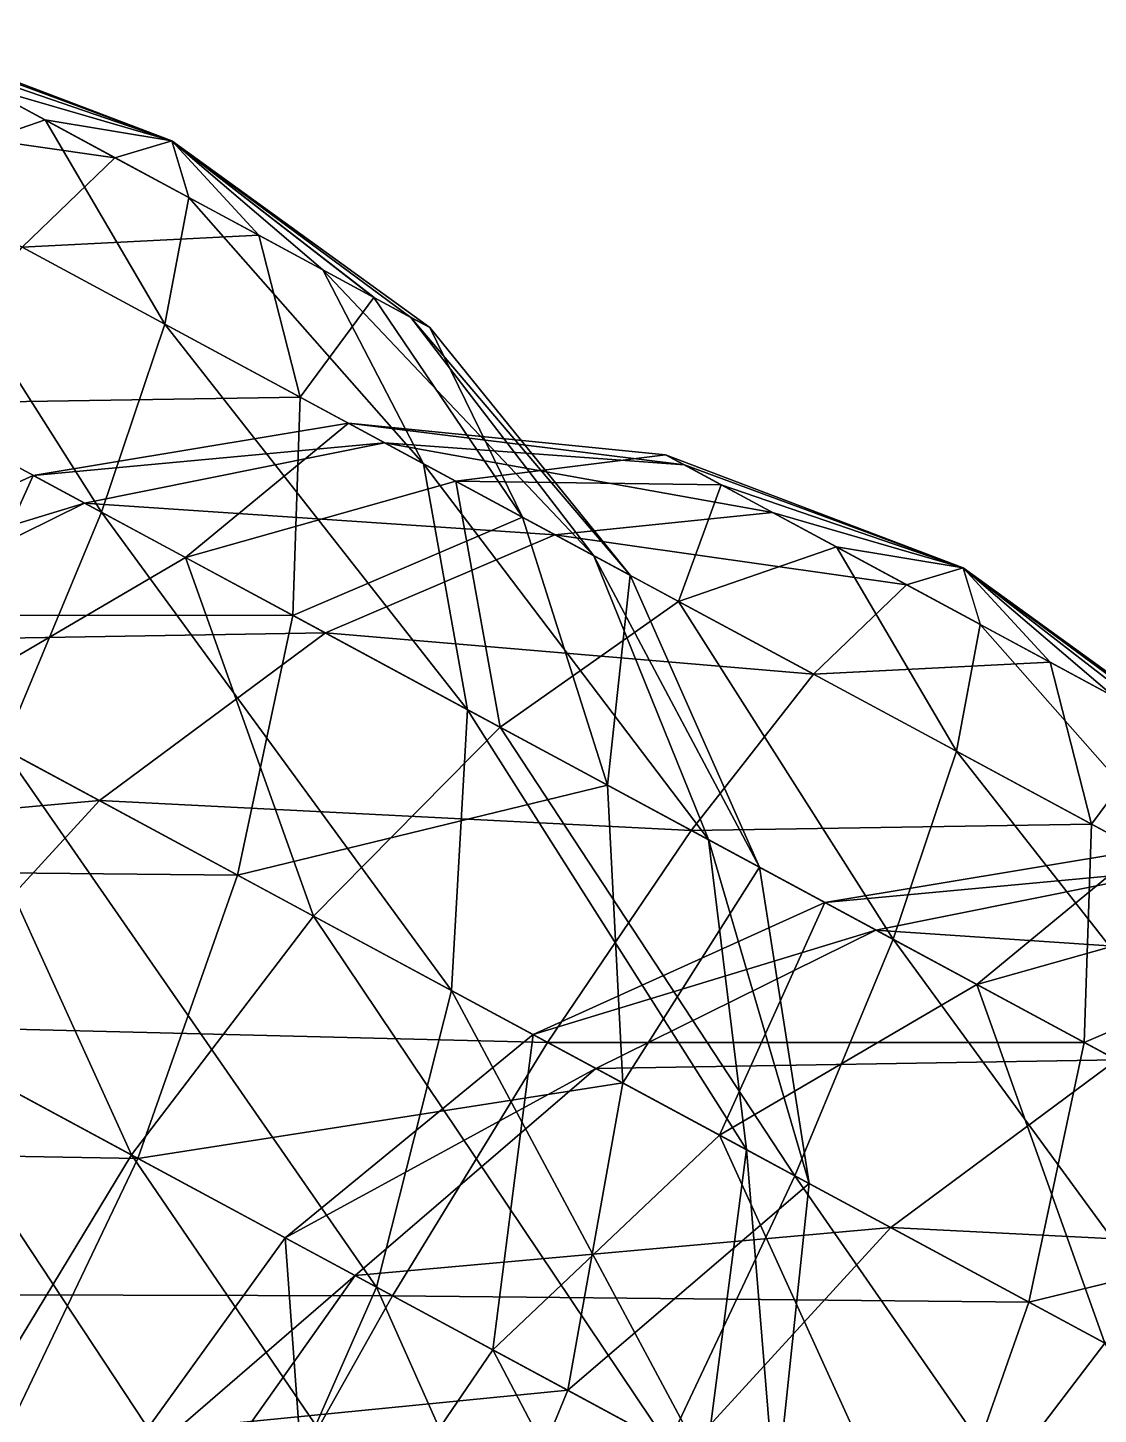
# Model space of a CAD drawing. Header units: metres. Extents: x -386 to 289, y -317 to 299.
# Drawn here: x -18.59 to 7.52, y 44.37 to 78.18 of the extents above; entities that cross this region are included whole.
import ezdxf

# ---------------------------------------------------------------- set-up
doc = ezdxf.new("R2010")
doc.units = ezdxf.units.M

msp = doc.modelspace()

# ---------------------------------------------------------------- linework, layer by layer
for points in [[(-15.071985, 75.42346, -378.12753), (-21.873974, 77.932076, -381.0895), (-22.33108, 78.17872, -377.10397), (-22.33098, 78.17882, -377.10388)], [(-15.071985, 75.42346, -378.12753), (-22.33108, 78.17872, -377.10397), (-20.97318, 77.44603, -373.3927), (-20.973082, 77.44613, -373.3926)], [(-15.071985, 75.42346, -378.12753), (-19.724348, 76.7722, -384.2814), (-21.873974, 77.932076, -381.0895), (-21.873875, 77.932175, -381.08942)], [(-20.97318, 77.44603, -373.3927), (-22.016363, 74.603455, -364.26184), (-18.164127, 75.93035, -370.9501), (-18.164028, 75.93045, -370.95)], [(-15.071985, 75.42346, -378.12753), (-20.97318, 77.44603, -373.3927), (-18.164127, 75.93035, -370.9501), (-18.164028, 75.93045, -370.95)], [(-16.458189, 75.00987, -385.82434), (-25.03048, 76.22978, -390.01587), (-19.724348, 76.7722, -384.2814), (-19.724249, 76.7723, -384.2813)], [(-15.071985, 75.42346, -378.12753), (-16.458189, 75.00987, -385.82434), (-19.724348, 76.7722, -384.2814), (-19.724249, 76.7723, -384.2813)], [(-19.724348, 76.7722, -384.2814), (-19.724348, 76.7722, -384.2814), (-16.458189, 75.00987, -385.82434), (-16.45809, 75.00997, -385.82425)], [(-16.458189, 75.00987, -385.82434), (-18.720745, 72.82523, -392.99664), (-25.03048, 76.22978, -390.01587), (-25.03038, 76.22988, -390.01578)], [(-18.164127, 75.93035, -370.9501), (-22.016363, 74.603455, -364.26184), (-15.240347, 70.94731, -363.25842), (-15.240247, 70.94741, -363.25833)], [(-18.164127, 75.93035, -370.9501), (-15.240347, 70.94731, -363.25842), (-14.656602, 74.037796, -370.43073), (-14.656502, 74.037895, -370.43063)], [(-15.071985, 75.42346, -378.12753), (-18.164127, 75.93035, -370.9501), (-14.656602, 74.037796, -370.43073), (-14.656502, 74.037895, -370.43063)], [(-15.071985, 75.42346, -378.12753), (-12.9506645, 73.11732, -385.30493), (-16.458189, 75.00987, -385.82434), (-16.45809, 75.00997, -385.82425)], [(-15.071985, 75.42346, -378.12753), (-14.656602, 74.037796, -370.43073), (-11.390444, 72.27547, -371.97366), (-11.390344, 72.275566, -371.97357)], [(-15.071985, 75.42346, -378.12753), (-11.390444, 72.27547, -371.97366), (-9.240818, 71.11559, -375.16556), (-9.240718, 71.11569, -375.16547)], [(-15.071985, 75.42346, -378.12753), (-9.240818, 71.11559, -375.16556), (-8.783714, 70.86895, -379.1511), (-8.783614, 70.86905, -379.151)], [(-15.071985, 75.42346, -378.12753), (-8.783714, 70.86895, -379.1511), (-10.141611, 71.60164, -382.86237), (-10.141511, 71.60174, -382.86227)], [(-15.071985, 75.42346, -378.12753), (-10.141611, 71.60164, -382.86237), (-12.9506645, 73.11732, -385.30493), (-12.950564, 73.11742, -385.30484)], [(-12.9506645, 73.11732, -385.30493), (-18.720745, 72.82523, -392.99664), (-16.458189, 75.00987, -385.82434), (-16.45809, 75.00997, -385.82425)], [(-22.016363, 74.603455, -364.26184), (-26.366169, 71.53319, -358.5185), (-16.78344, 66.36263, -357.09946), (-16.78334, 66.36273, -357.09937)], [(-22.016363, 74.603455, -364.26184), (-16.78344, 66.36263, -357.09946), (-15.240347, 70.94731, -363.25842), (-15.240247, 70.94741, -363.25833)], [(-14.656602, 74.037796, -370.43073), (-15.240347, 70.94731, -363.25842), (-8.930614, 67.54277, -366.2392), (-8.930514, 67.54287, -366.2391)], [(-14.656602, 74.037796, -370.43073), (-8.930614, 67.54277, -366.2392), (-11.390444, 72.27547, -371.97366), (-11.390344, 72.275566, -371.97357)], [(-12.9506645, 73.11732, -385.30493), (-11.944729, 69.1691, -391.99323), (-18.720745, 72.82523, -392.99664), (-18.720646, 72.82533, -392.99655)], [(-10.141611, 71.60164, -382.86237), (-11.944729, 69.1691, -391.99323), (-12.9506645, 73.11732, -385.30493), (-12.950564, 73.11742, -385.30484)], [(-11.944729, 69.1691, -391.99323), (-21.705463, 69.01841, -399.1556), (-18.720745, 72.82523, -392.99664), (-18.720646, 72.82533, -392.99655)], [(-11.390444, 72.27547, -371.97366), (-8.930614, 67.54277, -366.2392), (-4.7778587, 65.30206, -372.40543), (-4.7777586, 65.30216, -372.40533)], [(-11.390444, 72.27547, -371.97366), (-4.7778587, 65.30206, -372.40543), (-9.240818, 71.11559, -375.16556), (-9.240718, 71.11569, -375.16547)], [(-26.366169, 71.53319, -358.5185), (-19.180717, 60.596184, -352.3735), (-16.78344, 66.36263, -357.09946), (-16.78334, 66.36273, -357.09937)], [(-10.141611, 71.60164, -382.86237), (-6.518059, 66.24102, -387.27454), (-11.944729, 69.1691, -391.99323), (-11.944629, 69.1692, -391.99313)], [(-8.783714, 70.86895, -379.1511), (-6.518059, 66.24102, -387.27454), (-10.141611, 71.60164, -382.86237), (-10.141511, 71.60174, -382.86227)], [(-9.240818, 71.11559, -375.16556), (-4.7778587, 65.30206, -372.40543), (-3.8947983, 64.825584, -380.1049), (-3.8946984, 64.82568, -380.1048)], [(-9.240818, 71.11559, -375.16556), (-3.8947983, 64.825584, -380.1049), (-8.783714, 70.86895, -379.1511), (-8.783614, 70.86905, -379.151)], [(-15.240347, 70.94731, -363.25842), (-16.78344, 66.36263, -357.09946), (-7.8601284, 61.547874, -361.31488), (-7.8600283, 61.547974, -361.3148)], [(-15.240347, 70.94731, -363.25842), (-7.8601284, 61.547874, -361.31488), (-8.930614, 67.54277, -366.2392), (-8.930514, 67.54287, -366.2391)], [(-8.783714, 70.86895, -379.1511), (-3.8947983, 64.825584, -380.1049), (-6.518059, 66.24102, -387.27454), (-6.5179586, 66.24112, -387.27444)], [(-12.122734, 63.847847, -397.73657), (-25.208942, 63.84884, -403.88156), (-21.705463, 69.01841, -399.1556), (-21.705364, 69.01851, -399.15552)], [(-11.944729, 69.1691, -391.99323), (-12.122734, 63.847847, -397.73657), (-21.705463, 69.01841, -399.1556), (-21.705364, 69.01851, -399.15552)], [(-6.518059, 66.24102, -387.27454), (-12.122734, 63.847847, -397.73657), (-11.944729, 69.1691, -391.99323), (-11.944629, 69.1692, -391.99313)], [(-9.882776, 68.05652, -552.13226), (-18.450031, 67.26187, -543.6138), (-10.765834, 68.53299, -544.4328), (-10.765734, 68.53309, -544.4327)], [(-10.765834, 68.53299, -544.4328), (-18.450031, 67.26187, -543.6138), (-14.740184, 65.26015, -533.47437), (-14.740084, 65.26025, -533.47424)], [(-10.765834, 68.53299, -544.4328), (-14.740184, 65.26015, -533.47437), (-8.142575, 67.11755, -537.2632), (-8.142475, 67.11765, -537.26306)], [(-2.573514, 67.518105, -549.37213), (-9.882776, 68.05652, -552.13226), (-10.765834, 68.53299, -544.4328), (-10.765734, 68.53309, -544.4327)], [(-2.573514, 67.518105, -549.37213), (-10.765834, 68.53299, -544.4328), (-3.0306182, 67.76475, -545.3866), (-3.0305183, 67.76485, -545.3865)], [(-3.0306182, 67.76475, -545.3866), (-10.765834, 68.53299, -544.4328), (-8.142575, 67.11755, -537.2632), (-8.142475, 67.11765, -537.26306)], [(-9.882776, 68.05652, -552.13226), (-17.201199, 66.588036, -554.50244), (-18.450031, 67.26187, -543.6138), (-18.449932, 67.26197, -543.61365)], [(-5.7300177, 65.81581, -558.2985), (-17.201199, 66.588036, -554.50244), (-9.882776, 68.05652, -552.13226), (-9.882676, 68.05662, -552.13214)], [(-0.42388725, 66.35823, -552.564), (-5.7300177, 65.81581, -558.2985), (-9.882776, 68.05652, -552.13226), (-9.882676, 68.05662, -552.13214)], [(-0.42388725, 66.35823, -552.564), (-9.882776, 68.05652, -552.13226), (-2.573514, 67.518105, -549.37213), (-2.573414, 67.5182, -549.372)], [(-3.0306182, 67.76475, -545.3866), (-8.142575, 67.11755, -537.2632), (-1.67272, 67.03206, -541.6753), (-1.6726199, 67.03216, -541.6752)], [(4.2284756, 65.00949, -546.41016), (-2.573514, 67.518105, -549.37213), (-3.0306182, 67.76475, -545.3866), (-3.0305183, 67.76485, -545.3865)], [(4.2284756, 65.00949, -546.41016), (-3.0306182, 67.76475, -545.3866), (-1.67272, 67.03206, -541.6753), (-1.6726199, 67.03216, -541.6752)], [(-8.930614, 67.54277, -366.2392), (-7.8601284, 61.547874, -361.31488), (-1.9872456, 58.379036, -370.03525), (-1.9871455, 58.379135, -370.03516)], [(-8.930614, 67.54277, -366.2392), (-1.9872456, 58.379036, -370.03525), (-4.7778587, 65.30206, -372.40543), (-4.7777586, 65.30216, -372.40533)], [(4.2284756, 65.00949, -546.41016), (-0.42388725, 66.35823, -552.564), (-2.573514, 67.518105, -549.37213), (-2.573414, 67.5182, -549.372)], [(-17.201199, 66.588036, -554.50244), (-25.559547, 64.03801, -542.9853), (-18.450031, 67.26187, -543.6138), (-18.449932, 67.26197, -543.61365)], [(-18.450031, 67.26187, -543.6138), (-25.559547, 64.03801, -542.9853), (-21.015932, 61.586407, -530.5671), (-21.015833, 61.586506, -530.56696)], [(-18.450031, 67.26187, -543.6138), (-21.015932, 61.586407, -530.5671), (-14.740184, 65.26015, -533.47437), (-14.740084, 65.26025, -533.47424)], [(-8.142575, 67.11755, -537.2632), (-14.740184, 65.26015, -533.47437), (-7.065709, 61.11922, -526.8011), (-7.065609, 61.11932, -526.80096)], [(-8.142575, 67.11755, -537.2632), (-7.065709, 61.11922, -526.8011), (-2.7159023, 64.18948, -532.54443), (-2.7158024, 64.18958, -532.5443)], [(-1.67272, 67.03206, -541.6753), (-8.142575, 67.11755, -537.2632), (-2.7159023, 64.18948, -532.54443), (-2.7158024, 64.18958, -532.5443)], [(-1.67272, 67.03206, -541.6753), (-2.7159023, 64.18948, -532.54443), (1.1363344, 65.51638, -539.2327), (1.1364344, 65.51648, -539.2326)], [(4.2284756, 65.00949, -546.41016), (-1.67272, 67.03206, -541.6753), (1.1363344, 65.51638, -539.2327), (1.1364344, 65.51648, -539.2326)], [(-17.201199, 66.588036, -554.50244), (-24.030048, 63.212738, -556.32117), (-25.559547, 64.03801, -542.9853), (-25.559448, 64.03811, -542.98517)], [(-11.328313, 63.419197, -563.2228), (-24.030048, 63.212738, -556.32117), (-17.201199, 66.588036, -554.50244), (-17.2011, 66.588135, -554.5023)], [(-16.78344, 66.36263, -357.09946), (-19.180717, 60.596184, -352.3735), (-8.25194, 54.699333, -357.53632), (-8.25184, 54.699432, -357.53622)], [(-5.7300177, 65.81581, -558.2985), (-11.328313, 63.419197, -563.2228), (-17.201199, 66.588036, -554.50244), (-17.2011, 66.588135, -554.5023)], [(-16.78344, 66.36263, -357.09946), (-8.25194, 54.699333, -357.53632), (-7.8601284, 61.547874, -361.31488), (-7.8600283, 61.547974, -361.3148)], [(2.8422718, 64.5959, -554.107), (-5.7300177, 65.81581, -558.2985), (-0.42388725, 66.35823, -552.564), (-0.42378727, 66.35833, -552.5639)], [(4.2284756, 65.00949, -546.41016), (2.8422718, 64.5959, -554.107), (-0.42388725, 66.35823, -552.564), (-0.42378727, 66.35833, -552.5639)], [(-0.42388725, 66.35823, -552.564), (-0.42388725, 66.35823, -552.564), (2.8422718, 64.5959, -554.107), (2.8423717, 64.596, -554.1069)], [(-6.518059, 66.24102, -387.27454), (-4.4482594, 59.706924, -391.06332), (-12.122734, 63.847847, -397.73657), (-12.122634, 63.847946, -397.73648)], [(-3.8947983, 64.825584, -380.1049), (-4.4482594, 59.706924, -391.06332), (-6.518059, 66.24102, -387.27454), (-6.5179586, 66.24112, -387.27444)], [(0.5797157, 62.411263, -561.27924), (-11.328313, 63.419197, -563.2228), (-5.7300177, 65.81581, -558.2985), (-5.7299175, 65.81591, -558.2984)], [(2.8422718, 64.5959, -554.107), (0.5797157, 62.411263, -561.27924), (-5.7300177, 65.81581, -558.2985), (-5.7299175, 65.81591, -558.2984)], [(-5.7300177, 65.81581, -558.2985), (-5.7300177, 65.81581, -558.2985), (0.5797157, 62.411263, -561.27924), (0.57981575, 62.41136, -561.2791)], [(-4.7778587, 65.30206, -372.40543), (-1.9872456, 58.379036, -370.03525), (-0.73841476, 57.7052, -380.92395), (-0.73831475, 57.7053, -380.92386)], [(-4.7778587, 65.30206, -372.40543), (-0.73841476, 57.7052, -380.92395), (-3.8947983, 64.825584, -380.1049), (-3.8946984, 64.82568, -380.1048)], [(1.1363344, 65.51638, -539.2327), (-2.7159023, 64.18948, -532.54443), (4.060114, 60.53334, -531.5411), (4.060214, 60.53344, -531.54095)], [(1.1363344, 65.51638, -539.2327), (4.060114, 60.53334, -531.5411), (4.643859, 63.62382, -538.7133), (4.643959, 63.62392, -538.7132)], [(4.2284756, 65.00949, -546.41016), (1.1363344, 65.51638, -539.2327), (4.643859, 63.62382, -538.7133), (4.643959, 63.62392, -538.7132)], [(-14.740184, 65.26015, -533.47437), (-21.015932, 61.586407, -530.5671), (-11.616658, 56.51483, -522.39404), (-11.616558, 56.51493, -522.3939)], [(-14.740184, 65.26015, -533.47437), (-11.616658, 56.51483, -522.39404), (-7.065709, 61.11922, -526.8011), (-7.065609, 61.11932, -526.80096)], [(4.2284756, 65.00949, -546.41016), (6.3497963, 62.703346, -553.5876), (2.8422718, 64.5959, -554.107), (2.8423717, 64.596, -554.1069)], [(4.2284756, 65.00949, -546.41016), (4.643859, 63.62382, -538.7133), (7.910017, 61.861496, -540.2563), (7.910117, 61.861595, -540.25616)], [(4.2284756, 65.00949, -546.41016), (7.910017, 61.861496, -540.2563), (10.059643, 60.701622, -543.4482), (10.059743, 60.70172, -543.44806)], [(4.2284756, 65.00949, -546.41016), (10.059643, 60.701622, -543.4482), (10.5167465, 60.45498, -547.4337), (10.516847, 60.45508, -547.4336)], [(4.2284756, 65.00949, -546.41016), (10.5167465, 60.45498, -547.4337), (9.15885, 61.187664, -551.14496), (9.15895, 61.187763, -551.14484)], [(4.2284756, 65.00949, -546.41016), (9.15885, 61.187664, -551.14496), (6.3497963, 62.703346, -553.5876), (6.3498964, 62.703445, -553.58746)], [(-3.8947983, 64.825584, -380.1049), (-0.73841476, 57.7052, -380.92395), (-4.4482594, 59.706924, -391.06332), (-4.448159, 59.707024, -391.06323)], [(6.3497963, 62.703346, -553.5876), (0.5797157, 62.411263, -561.27924), (2.8422718, 64.5959, -554.107), (2.8423717, 64.596, -554.1069)], [(-2.7159023, 64.18948, -532.54443), (-7.065709, 61.11922, -526.8011), (2.5170221, 55.94866, -525.3821), (2.517122, 55.94876, -525.38196)], [(-2.7159023, 64.18948, -532.54443), (2.5170221, 55.94866, -525.3821), (4.060114, 60.53334, -531.5411), (4.060214, 60.53344, -531.54095)], [(-13.472543, 57.516216, -402.14362), (-28.992426, 57.668804, -406.85242), (-25.208942, 63.84884, -403.88156), (-25.208843, 63.848938, -403.88147)], [(-12.122734, 63.847847, -397.73657), (-13.472543, 57.516216, -402.14362), (-25.208942, 63.84884, -403.88156), (-25.208843, 63.848938, -403.88147)], [(-4.4482594, 59.706924, -391.06332), (-13.472543, 57.516216, -402.14362), (-12.122734, 63.847847, -397.73657), (-12.122634, 63.847946, -397.73648)], [(4.643859, 63.62382, -538.7133), (4.060114, 60.53334, -531.5411), (10.369846, 57.128796, -534.5218), (10.3699465, 57.128895, -534.52167)], [(4.643859, 63.62382, -538.7133), (10.369846, 57.128796, -534.5218), (7.910017, 61.861496, -540.2563), (7.910117, 61.861595, -540.25616)], [(-11.328313, 63.419197, -563.2228), (-16.837261, 59.33172, -567.00134), (-24.030048, 63.212738, -556.32117), (-24.02995, 63.212837, -556.32104)], [(-2.4050035, 58.60444, -567.43823), (-16.837261, 59.33172, -567.00134), (-11.328313, 63.419197, -563.2228), (-11.328213, 63.419296, -563.22266)], [(0.5797157, 62.411263, -561.27924), (-2.4050035, 58.60444, -567.43823), (-11.328313, 63.419197, -563.2228), (-11.328213, 63.419296, -563.22266)], [(-11.328313, 63.419197, -563.2228), (-11.328313, 63.419197, -563.2228), (-2.4050035, 58.60444, -567.43823), (-2.4049037, 58.604538, -567.4381)], [(-16.837261, 59.33172, -567.00134), (-29.903946, 58.16063, -557.4644), (-24.030048, 63.212738, -556.32117), (-24.02995, 63.212837, -556.32104)], [(6.3497963, 62.703346, -553.5876), (7.355732, 58.755123, -560.2759), (0.5797157, 62.411263, -561.27924), (0.57981575, 62.41136, -561.2791)], [(9.15885, 61.187664, -551.14496), (7.355732, 58.755123, -560.2759), (6.3497963, 62.703346, -553.5876), (6.3498964, 62.703445, -553.58746)], [(7.355732, 58.755123, -560.2759), (-2.4050035, 58.60444, -567.43823), (0.5797157, 62.411263, -561.27924), (0.57981575, 62.41136, -561.2791)], [(-21.015932, 61.586407, -530.5671), (-26.542137, 56.346695, -528.7395), (-16.058609, 50.69009, -519.6237), (-16.05851, 50.69019, -519.6236)], [(-21.015932, 61.586407, -530.5671), (-16.058609, 50.69009, -519.6237), (-11.616658, 56.51483, -522.39404), (-11.616558, 56.51493, -522.3939)], [(-7.8601284, 61.547874, -361.31488), (-8.25194, 54.699333, -357.53632), (-1.0591545, 50.818317, -368.21655), (-1.0590545, 50.818417, -368.21646)], [(-7.8601284, 61.547874, -361.31488), (-1.0591545, 50.818317, -368.21655), (-1.9872456, 58.379036, -370.03525), (-1.9871455, 58.379135, -370.03516)], [(-7.065709, 61.11922, -526.8011), (-11.616658, 56.51483, -522.39404), (0.11974335, 50.182213, -520.6561), (0.11984335, 50.182312, -520.656)], [(-7.065709, 61.11922, -526.8011), (0.11974335, 50.182213, -520.6561), (2.5170221, 55.94866, -525.3821), (2.517122, 55.94876, -525.38196)], [(9.15885, 61.187664, -551.14496), (12.782402, 55.82705, -555.5571), (7.355732, 58.755123, -560.2759), (7.355832, 58.755222, -560.27576)], [(-19.180717, 60.596184, -352.3735), (-22.268818, 54.040943, -349.40265), (-10.0793495, 47.46386, -355.16104), (-10.079249, 47.46396, -355.16095)], [(-19.180717, 60.596184, -352.3735), (-10.0793495, 47.46386, -355.16104), (-8.25194, 54.699333, -357.53632), (-8.25184, 54.699432, -357.53622)], [(4.060114, 60.53334, -531.5411), (2.5170221, 55.94866, -525.3821), (11.440332, 51.133904, -529.59753), (11.440433, 51.134003, -529.5974)], [(4.060114, 60.53334, -531.5411), (11.440332, 51.133904, -529.59753), (10.369846, 57.128796, -534.5218), (10.3699465, 57.128895, -534.52167)], [(-4.4482594, 59.706924, -391.06332), (-4.073271, 52.444645, -393.97058), (-13.472543, 57.516216, -402.14362), (-13.472443, 57.516315, -402.14352)], [(-0.73841476, 57.7052, -380.92395), (-4.073271, 52.444645, -393.97058), (-4.4482594, 59.706924, -391.06332), (-4.448159, 59.707024, -391.06323)], [(-16.837261, 59.33172, -567.00134), (-21.881433, 53.831917, -569.37665), (-29.903946, 58.16063, -557.4644), (-29.903847, 58.16073, -557.4643)], [(-5.9084826, 53.434868, -572.1642), (-21.881433, 53.831917, -569.37665), (-16.837261, 59.33172, -567.00134), (-16.837162, 59.331818, -567.0012)], [(-2.4050035, 58.60444, -567.43823), (-5.9084826, 53.434868, -572.1642), (-16.837261, 59.33172, -567.00134), (-16.837162, 59.331818, -567.0012)], [(-16.837261, 59.33172, -567.00134), (-16.837261, 59.33172, -567.00134), (-5.9084826, 53.434868, -572.1642), (-5.9083824, 53.434967, -572.16406)], [(7.1777267, 53.433876, -566.0192), (-5.9084826, 53.434868, -572.1642), (-2.4050035, 58.60444, -567.43823), (-2.4049037, 58.604538, -567.4381)], [(7.355732, 58.755123, -560.2759), (7.1777267, 53.433876, -566.0192), (-2.4050035, 58.60444, -567.43823), (-2.4049037, 58.604538, -567.4381)], [(12.782402, 55.82705, -555.5571), (7.1777267, 53.433876, -566.0192), (7.355732, 58.755123, -560.2759), (7.355832, 58.755222, -560.27576)], [(-1.9872456, 58.379036, -370.03525), (-1.0591545, 50.818317, -368.21655), (0.47034454, 49.993042, -381.55243), (0.47044453, 49.99314, -381.55234)], [(-1.9872456, 58.379036, -370.03525), (0.47034454, 49.993042, -381.55243), (-0.73841476, 57.7052, -380.92395), (-0.73831475, 57.7053, -380.92386)], [(9.417685, 57.642548, -720.41486), (0.85042953, 56.8479, -711.89636), (8.534627, 58.119022, -712.7154), (8.534727, 58.11912, -712.7153)], [(8.534627, 58.119022, -712.7154), (0.85042953, 56.8479, -711.89636), (4.560277, 54.846176, -701.75696), (4.560377, 54.846275, -701.75684)], [(8.534627, 58.119022, -712.7154), (4.560277, 54.846176, -701.75696), (11.157886, 56.703587, -705.5458), (11.157986, 56.703686, -705.54565)], [(-15.902174, 50.605686, -404.914), (-32.798077, 50.899483, -407.86572), (-28.992426, 57.668804, -406.85242), (-28.992327, 57.668903, -406.85233)], [(-13.472543, 57.516216, -402.14362), (-15.902174, 50.605686, -404.914), (-28.992426, 57.668804, -406.85242), (-28.992327, 57.668903, -406.85233)], [(-4.073271, 52.444645, -393.97058), (-15.902174, 50.605686, -404.914), (-13.472543, 57.516216, -402.14362), (-13.472443, 57.516315, -402.14352)], [(-0.73841476, 57.7052, -380.92395), (0.47034454, 49.993042, -381.55243), (-4.073271, 52.444645, -393.97058), (-4.0731707, 52.444744, -393.9705)], [(9.417685, 57.642548, -720.41486), (2.0992618, 56.174065, -722.78503), (0.85042953, 56.8479, -711.89636), (0.85052955, 56.848, -711.89624)], [(13.570443, 55.40184, -726.5811), (2.0992618, 56.174065, -722.78503), (9.417685, 57.642548, -720.41486), (9.417785, 57.642647, -720.41473)], [(2.0992618, 56.174065, -722.78503), (-6.2590866, 53.62404, -711.2679), (0.85042953, 56.8479, -711.89636), (0.85052955, 56.848, -711.89624)], [(0.85042953, 56.8479, -711.89636), (-6.2590866, 53.62404, -711.2679), (-1.7154713, 51.172436, -698.8497), (-1.7153713, 51.172535, -698.84955)], [(0.85042953, 56.8479, -711.89636), (-1.7154713, 51.172436, -698.8497), (4.560277, 54.846176, -701.75696), (4.560377, 54.846275, -701.75684)], [(-11.616658, 56.51483, -522.39404), (-16.058609, 50.69009, -519.6237), (-2.9683561, 43.626972, -517.68524), (-2.9682562, 43.62707, -517.6851)], [(-11.616658, 56.51483, -522.39404), (-2.9683561, 43.626972, -517.68524), (0.11974335, 50.182213, -520.6561), (0.11984335, 50.182312, -520.656)], [(11.157886, 56.703587, -705.5458), (4.560277, 54.846176, -701.75696), (12.234752, 50.70525, -695.0837), (12.234852, 50.70535, -695.08356)], [(-26.542137, 56.346695, -528.7395), (-20.088848, 44.04195, -518.6788), (-16.058609, 50.69009, -519.6237), (-16.05851, 50.69019, -519.6236)], [(2.0992618, 56.174065, -722.78503), (-4.7295866, 52.798767, -724.60376), (-6.2590866, 53.62404, -711.2679), (-6.2589865, 53.624138, -711.26776)], [(7.972148, 53.005226, -731.5054), (-4.7295866, 52.798767, -724.60376), (2.0992618, 56.174065, -722.78503), (2.0993617, 56.174164, -722.7849)], [(13.570443, 55.40184, -726.5811), (7.972148, 53.005226, -731.5054), (2.0992618, 56.174065, -722.78503), (2.0993617, 56.174164, -722.7849)], [(2.5170221, 55.94866, -525.3821), (0.11974335, 50.182213, -520.6561), (11.048521, 44.285362, -525.819), (11.048621, 44.28546, -525.81885)], [(2.5170221, 55.94866, -525.3821), (11.048521, 44.285362, -525.819), (11.440332, 51.133904, -529.59753), (11.440433, 51.134003, -529.5974)], [(12.782402, 55.82705, -555.5571), (14.852201, 49.292953, -559.34595), (7.1777267, 53.433876, -566.0192), (7.177827, 53.433975, -566.0191)], [(4.560277, 54.846176, -701.75696), (-1.7154713, 51.172436, -698.8497), (7.6838026, 46.10086, -690.67664), (7.6839027, 46.10096, -690.6765)], [(4.560277, 54.846176, -701.75696), (7.6838026, 46.10086, -690.67664), (12.234752, 50.70525, -695.0837), (12.234852, 50.70535, -695.08356)], [(-8.25194, 54.699333, -357.53632), (-10.0793495, 47.46386, -355.16104), (-2.0568428, 43.135147, -367.07327), (-2.056743, 43.135246, -367.07318)], [(-8.25194, 54.699333, -357.53632), (-2.0568428, 43.135147, -367.07327), (-1.0591545, 50.818317, -368.21655), (-1.0590545, 50.818417, -368.21646)], [(-9.691965, 47.254833, -575.1351), (-26.11708, 47.29461, -570.1868), (-21.881433, 53.831917, -569.37665), (-21.881334, 53.832016, -569.3765)], [(-22.268818, 54.040943, -349.40265), (-25.83728, 47.14364, -348.38934), (-13.217817, 40.334545, -354.35086), (-13.217717, 40.334644, -354.35077)], [(-22.268818, 54.040943, -349.40265), (-13.217817, 40.334545, -354.35086), (-10.0793495, 47.46386, -355.16104), (-10.079249, 47.46396, -355.16095)], [(-5.9084826, 53.434868, -572.1642), (-9.691965, 47.254833, -575.1351), (-21.881433, 53.831917, -569.37665), (-21.881334, 53.832016, -569.3765)], [(-21.881433, 53.831917, -569.37665), (-21.881433, 53.831917, -569.37665), (-9.691965, 47.254833, -575.1351), (-9.691865, 47.254932, -575.13495)], [(-4.7295866, 52.798767, -724.60376), (-12.309422, 48.667133, -710.8728), (-6.2590866, 53.62404, -711.2679), (-6.2589865, 53.624138, -711.26776)], [(-6.2590866, 53.62404, -711.2679), (-12.309422, 48.667133, -710.8728), (-7.2416763, 45.932724, -697.0221), (-7.241576, 45.932823, -697.022)], [(5.827918, 47.102245, -570.4263), (-9.691965, 47.254833, -575.1351), (-5.9084826, 53.434868, -572.1642), (-5.9083824, 53.434967, -572.16406)], [(-6.2590866, 53.62404, -711.2679), (-7.2416763, 45.932724, -697.0221), (-1.7154713, 51.172436, -698.8497), (-1.7153713, 51.172535, -698.84955)], [(7.1777267, 53.433876, -566.0192), (5.827918, 47.102245, -570.4263), (-5.9084826, 53.434868, -572.1642), (-5.9083824, 53.434967, -572.16406)], [(14.852201, 49.292953, -559.34595), (5.827918, 47.102245, -570.4263), (7.1777267, 53.433876, -566.0192), (7.177827, 53.433975, -566.0191)], [(-4.7295866, 52.798767, -724.60376), (-10.603485, 47.74666, -725.747), (-12.309422, 48.667133, -710.8728), (-12.309321, 48.667233, -710.8727)], [(2.4632006, 48.917747, -735.28394), (-10.603485, 47.74666, -725.747), (-4.7295866, 52.798767, -724.60376), (-4.7294865, 52.798866, -724.60364)], [(7.972148, 53.005226, -731.5054), (2.4632006, 48.917747, -735.28394), (-4.7295866, 52.798767, -724.60376), (-4.7294865, 52.798866, -724.60364)], [(16.895458, 48.190468, -735.7208), (2.4632006, 48.917747, -735.28394), (7.972148, 53.005226, -731.5054), (7.972248, 53.005325, -731.50525)], [(-4.073271, 52.444645, -393.97058), (-5.418648, 44.94908, -395.79816), (-15.902174, 50.605686, -404.914), (-15.902074, 50.605785, -404.9139)], [(0.47034454, 49.993042, -381.55243), (-5.418648, 44.94908, -395.79816), (-4.073271, 52.444645, -393.97058), (-4.0731707, 52.444744, -393.9705)], [(-1.7154713, 51.172436, -698.8497), (-7.2416763, 45.932724, -697.0221), (3.2418518, 40.27612, -687.9063), (3.2419517, 40.27622, -687.9062)], [(-1.7154713, 51.172436, -698.8497), (3.2418518, 40.27612, -687.9063), (7.6838026, 46.10086, -690.67664), (7.6839027, 46.10096, -690.6765)], [(-15.902174, 50.605686, -404.914), (-19.246048, 43.5872, -405.85892), (-32.798077, 50.899483, -407.86572), (-32.797977, 50.899582, -407.86563)], [(-1.0591545, 50.818317, -368.21655), (-2.0568428, 43.135147, -367.07327), (-0.35090446, 42.214672, -381.9475), (-0.35080448, 42.21477, -381.94742)], [(-1.0591545, 50.818317, -368.21655), (-0.35090446, 42.214672, -381.9475), (0.47034454, 49.993042, -381.55243), (0.47044453, 49.99314, -381.55234)], [(-16.058609, 50.69009, -519.6237), (-20.088848, 44.04195, -518.6788), (-6.5368185, 36.729668, -516.67194), (-6.5367184, 36.729767, -516.6718)], [(-5.418648, 44.94908, -395.79816), (-19.246048, 43.5872, -405.85892), (-15.902174, 50.605686, -404.914), (-15.902074, 50.605785, -404.9139)], [(-16.058609, 50.69009, -519.6237), (-6.5368185, 36.729668, -516.67194), (-2.9683561, 43.626972, -517.68524), (-2.9682562, 43.62707, -517.6851)], [(0.11974335, 50.182213, -520.6561), (-2.9683561, 43.626972, -517.68524), (9.221111, 37.04989, -523.44366), (9.221211, 37.049988, -523.44354)], [(0.11974335, 50.182213, -520.6561), (9.221111, 37.04989, -523.44366), (11.048521, 44.285362, -525.819), (11.048621, 44.28546, -525.81885)], [(0.47034454, 49.993042, -381.55243), (-0.35090446, 42.214672, -381.9475), (-5.418648, 44.94908, -395.79816), (-5.4185476, 44.94918, -395.79807)], [(14.852201, 49.292953, -559.34595), (15.22719, 42.030674, -562.25323), (5.827918, 47.102245, -570.4263), (5.828018, 47.102345, -570.42615)], [(2.4632006, 48.917747, -735.28394), (-2.5809727, 43.417946, -737.65924), (-10.603485, 47.74666, -725.747), (-10.603385, 47.746758, -725.7469)], [(13.391978, 43.020897, -740.4468), (-2.5809727, 43.417946, -737.65924), (2.4632006, 48.917747, -735.28394), (2.4633005, 48.917847, -735.2838)], [(16.895458, 48.190468, -735.7208), (13.391978, 43.020897, -740.4468), (2.4632006, 48.917747, -735.28394), (2.4633005, 48.917847, -735.2838)], [(2.4632006, 48.917747, -735.28394), (2.4632006, 48.917747, -735.28394), (13.391978, 43.020897, -740.4468), (13.392078, 43.020996, -740.44666)], [(-10.603485, 47.74666, -725.747), (-16.888248, 42.314995, -710.73804), (-12.309422, 48.667133, -710.8728), (-12.309321, 48.667233, -710.8727)], [(-12.309422, 48.667133, -710.8728), (-16.888248, 42.314995, -710.73804), (-11.641733, 39.484127, -696.39874), (-11.641633, 39.484226, -696.3986)], [(-12.309422, 48.667133, -710.8728), (-11.641733, 39.484127, -696.39874), (-7.2416763, 45.932724, -697.0221), (-7.241576, 45.932823, -697.022)], [(-10.603485, 47.74666, -725.747), (-15.122135, 41.362053, -726.13696), (-16.888248, 42.314995, -710.73804), (-16.88815, 42.315094, -710.7379)], [(-2.5809727, 43.417946, -737.65924), (-15.122135, 41.362053, -726.13696), (-10.603485, 47.74666, -725.747), (-10.603385, 47.746758, -725.7469)], [(-10.0793495, 47.46386, -355.16104), (-13.217817, 40.334545, -354.35086), (-4.912304, 35.85313, -366.68332), (-4.912204, 35.85323, -366.68323)], [(-10.0793495, 47.46386, -355.16104), (-4.912304, 35.85313, -366.68332), (-2.0568428, 43.135147, -367.07327), (-2.056743, 43.135246, -367.07318)], [(-25.83728, 47.14364, -348.38934), (-29.642931, 40.374313, -349.40265), (-17.453465, 33.797234, -355.16104), (-17.453365, 33.797333, -355.16095)], [(-13.497615, 40.48551, -576.1484), (-29.255548, 40.165287, -569.37665), (-26.11708, 47.29461, -570.1868), (-26.116982, 47.29471, -570.1867)], [(-9.691965, 47.254833, -575.1351), (-13.497615, 40.48551, -576.1484), (-26.11708, 47.29461, -570.1868), (-26.116982, 47.29471, -570.1867)], [(-26.11708, 47.29461, -570.1868), (-26.11708, 47.29461, -570.1868), (-13.497615, 40.48551, -576.1484), (-13.497515, 40.48561, -576.14825)], [(-25.83728, 47.14364, -348.38934), (-17.453465, 33.797234, -355.16104), (-13.217817, 40.334545, -354.35086), (-13.217717, 40.334644, -354.35077)], [(3.3982868, 40.191715, -573.1966), (-13.497615, 40.48551, -576.1484), (-9.691965, 47.254833, -575.1351), (-9.691865, 47.254932, -575.13495)], [(5.827918, 47.102245, -570.4263), (3.3982868, 40.191715, -573.1966), (-9.691965, 47.254833, -575.1351), (-9.691865, 47.254932, -575.13495)], [(15.22719, 42.030674, -562.25323), (3.3982868, 40.191715, -573.1966), (5.827918, 47.102245, -570.4263), (5.828018, 47.102345, -570.42615)], [(7.6838026, 46.10086, -690.67664), (3.2418518, 40.27612, -687.9063), (16.332104, 33.213, -685.96783), (16.332203, 33.2131, -685.9677)], [(-7.2416763, 45.932724, -697.0221), (-11.641733, 39.484127, -696.39874), (-0.7883873, 33.62798, -686.96136), (-0.7882873, 33.62808, -686.96124)], [(-7.2416763, 45.932724, -697.0221), (-0.7883873, 33.62798, -686.96136), (3.2418518, 40.27612, -687.9063), (3.2419517, 40.27622, -687.9062)], [(-5.418648, 44.94908, -395.79816), (-8.392704, 37.731052, -396.4215), (-19.246048, 43.5872, -405.85892), (-19.245949, 43.5873, -405.85883)], [(-0.35090446, 42.214672, -381.9475), (-8.392704, 37.731052, -396.4215), (-5.418648, 44.94908, -395.79816), (-5.4185476, 44.94918, -395.79807)]]:
    msp.add_3dface(points)

doc.saveas('drawing.dxf')
